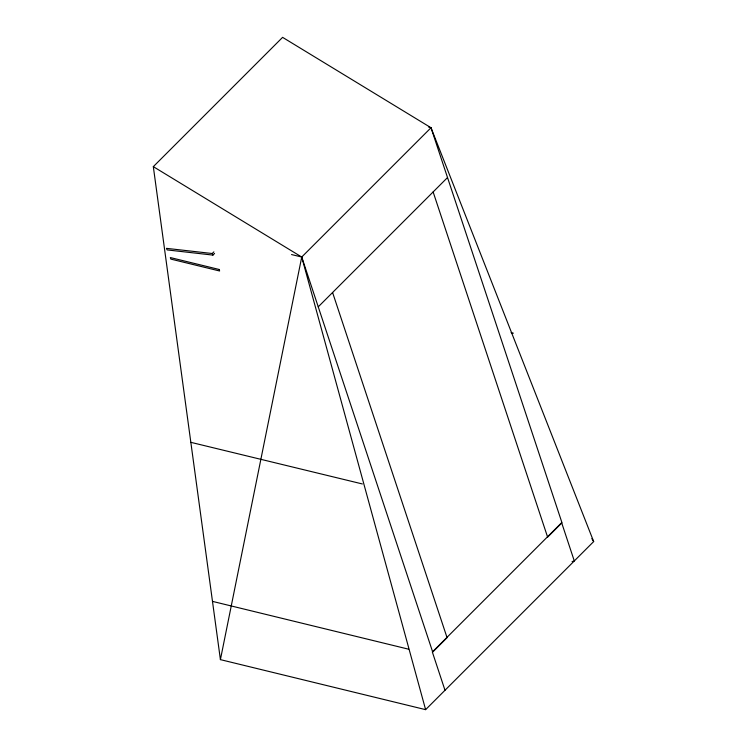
<?xml version="1.0" encoding="UTF-8"?>
<svg xmlns="http://www.w3.org/2000/svg" width="747" height="747" viewBox="0 0 747 747"><rect width="100%" height="100%" fill="white"/><g stroke="black" fill="none" stroke-linecap="round" stroke-linejoin="round"><path stroke-width="1.12" d="M220.412 659.629L301.732 257.033L431.01 127.737L282.599 37.35L153.322 166.646L220.412 659.629L425.613 709.65L593.678 541.566L431.01 127.737L428.741 127.186M318.213 306.877L447.49 177.581M214.576 253.457L212.932 255.091L167.141 249.918L166.432 248.349L212.223 253.513L213.875 251.888M572.09 561.604L574.294 560.95L561.632 522.685L432.336 652L444.997 690.265M190.84 442.336L362.36 483.953M291.545 254.55L301.732 257.033L432.709 652.075L447.079 637.705L332.583 292.507M511.125 332.63L513.376 333.181M212.484 601.382L408.674 649.208M153.322 166.646L301.732 257.033L425.613 709.65M591.839 538.587L593.678 541.566M212.223 253.513L212.932 255.091M431.01 127.737L561.987 522.779L547.626 537.149L433.129 191.942M219.123 269.462L170.325 257.566L170.83 259.097L219.627 270.993L219.123 269.462"/></g></svg>
